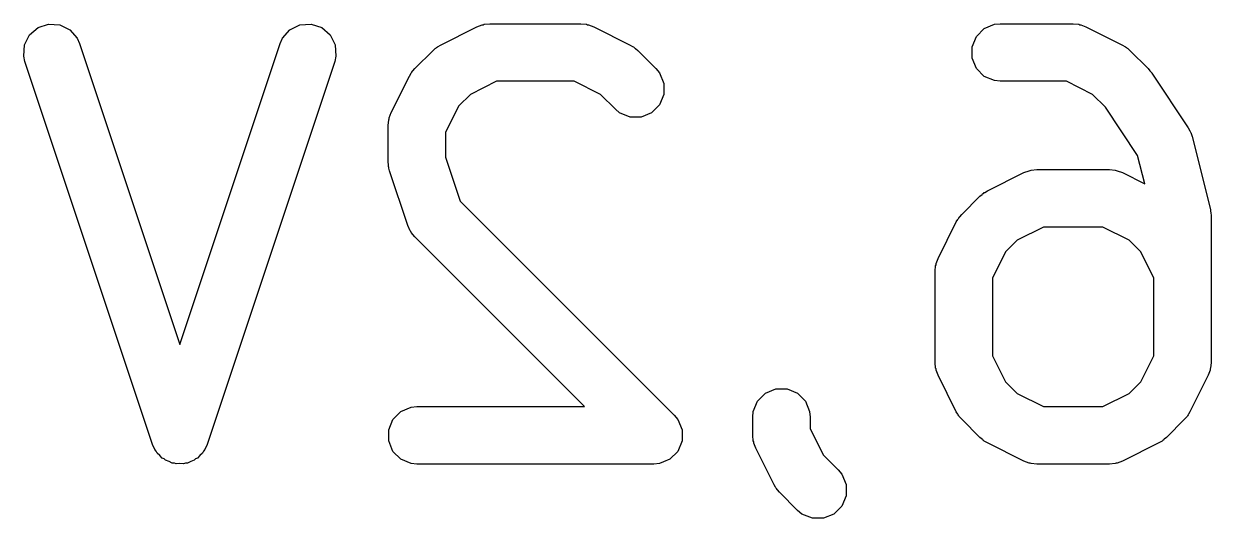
# Model space of a CAD drawing. Header units: inches. Extents: x -1.72 to 1.71, y -2.13 to 2.13.
# Drawn here: x 0.1782 to 0.3003, y -1.7115 to -1.6606 of the extents above; entities that cross this region are included whole.
import ezdxf

# ---------------------------------------------------------------- set-up
doc = ezdxf.new("R2010")
doc.units = ezdxf.units.IN
doc.header["$MEASUREMENT"] = 0
doc.layers.add('BLACK', color=250, linetype='CONTINUOUS')

msp = doc.modelspace()

# ---------------------------------------------------------------- linework, layer by layer
at = {"layer": 'BLACK', "linetype": 'CONTINUOUS'}
for p, q in [((0.17964, -1.66101), (0.18073, -1.66065)), ((0.18073, -1.66065), (0.18188, -1.66073)), ((0.18188, -1.66073), (0.18291, -1.66124)), ((0.20554, -1.66124), (0.20657, -1.66073)), ((0.20657, -1.66073), (0.20772, -1.66065)), ((0.20772, -1.66065), (0.20881, -1.66101)), ((0.22478, -1.66093), (0.22532, -1.66073)), ((0.22532, -1.66073), (0.22542, -1.66072)), ((0.22542, -1.66072), (0.22552, -1.66068)), ((0.22552, -1.66068), (0.2261, -1.66062)), ((0.2261, -1.66062), (0.23547, -1.66062)), ((0.23547, -1.66062), (0.23605, -1.66068)), ((0.23605, -1.66068), (0.23614, -1.66072)), ((0.23614, -1.66072), (0.23625, -1.66073)), ((0.23625, -1.66073), (0.23679, -1.66093)), ((0.27695, -1.66112), (0.27801, -1.66068)), ((0.27801, -1.66068), (0.27859, -1.66062)), ((0.27859, -1.66062), (0.28609, -1.66062)), ((0.28609, -1.66062), (0.28667, -1.66068)), ((0.28667, -1.66068), (0.28676, -1.66072)), ((0.28676, -1.66072), (0.28687, -1.66073)), ((0.28687, -1.66073), (0.28741, -1.66093)), ((0.17825, -1.6628), (0.17877, -1.66177)), ((0.17877, -1.66177), (0.17964, -1.66101)), ((0.18291, -1.66124), (0.18367, -1.66211)), ((0.20478, -1.66211), (0.20554, -1.66124)), ((0.20881, -1.66101), (0.20968, -1.66177)), ((0.20968, -1.66177), (0.2102, -1.6628)), ((0.22103, -1.66281), (0.22478, -1.66093)), ((0.23679, -1.66093), (0.24054, -1.66281)), ((0.27569, -1.663), (0.27614, -1.66194)), ((0.27614, -1.66194), (0.27695, -1.66112)), ((0.28741, -1.66093), (0.29116, -1.66281)), ((0.17817, -1.66394), (0.17825, -1.6628)), ((0.18367, -1.66211), (0.1839, -1.66264)), ((0.1839, -1.66264), (0.19423, -1.69361)), ((0.19423, -1.69361), (0.20455, -1.66264)), ((0.20455, -1.66264), (0.20478, -1.66211)), ((0.2102, -1.6628), (0.21028, -1.66394)), ((0.22026, -1.66336), (0.22049, -1.66318)), ((0.22049, -1.66318), (0.22054, -1.66312)), ((0.22054, -1.66312), (0.22063, -1.66306)), ((0.22063, -1.66306), (0.22071, -1.663)), ((0.22071, -1.663), (0.22078, -1.66297)), ((0.22078, -1.66297), (0.22103, -1.66281)), ((0.24054, -1.66281), (0.24079, -1.66297)), ((0.24079, -1.66297), (0.24086, -1.663)), ((0.24086, -1.663), (0.24094, -1.66306)), ((0.24094, -1.66306), (0.24103, -1.66312)), ((0.24103, -1.66312), (0.24108, -1.66318)), ((0.24108, -1.66318), (0.24131, -1.66336)), ((0.27569, -1.66415), (0.27569, -1.663)), ((0.29116, -1.66281), (0.29141, -1.66297)), ((0.29141, -1.66297), (0.29148, -1.663)), ((0.29148, -1.663), (0.29156, -1.66306)), ((0.29156, -1.66306), (0.29165, -1.66312)), ((0.29165, -1.66312), (0.2917, -1.66318)), ((0.2917, -1.66318), (0.29193, -1.66336)), ((0.1783, -1.66451), (0.17817, -1.66394)), ((0.21028, -1.66394), (0.21015, -1.66451)), ((0.21838, -1.66524), (0.22026, -1.66336)), ((0.24131, -1.66336), (0.24318, -1.66524)), ((0.27614, -1.66522), (0.27569, -1.66415)), ((0.29193, -1.66336), (0.2938, -1.66524)), ((0.19142, -1.70388), (0.1783, -1.66451)), ((0.21015, -1.66451), (0.19703, -1.70388)), ((0.21799, -1.66576), (0.21802, -1.66568)), ((0.21802, -1.66568), (0.21808, -1.6656)), ((0.21808, -1.6656), (0.21814, -1.66551)), ((0.21814, -1.66551), (0.2182, -1.66546)), ((0.2182, -1.66546), (0.21838, -1.66524)), ((0.24318, -1.66524), (0.24355, -1.66568)), ((0.24355, -1.66568), (0.24399, -1.66675)), ((0.27695, -1.66603), (0.27614, -1.66522)), ((0.2938, -1.66524), (0.2938, -1.66524)), ((0.2938, -1.66524), (0.2938, -1.66524)), ((0.2938, -1.66524), (0.29399, -1.66547)), ((0.29399, -1.66547), (0.29417, -1.66568)), ((0.29417, -1.66568), (0.29417, -1.66569)), ((0.29417, -1.66569), (0.29417, -1.66569)), ((0.21596, -1.66975), (0.21783, -1.666)), ((0.21783, -1.666), (0.21799, -1.66576)), ((0.22679, -1.66653), (0.2241, -1.66788)), ((0.23477, -1.66653), (0.22679, -1.66653)), ((0.23747, -1.66788), (0.23477, -1.66653)), ((0.24399, -1.66675), (0.24399, -1.6679)), ((0.27801, -1.66647), (0.27695, -1.66603)), ((0.27859, -1.66653), (0.27801, -1.66647)), ((0.28539, -1.66653), (0.27859, -1.66653)), ((0.28809, -1.66788), (0.28539, -1.66653)), ((0.29417, -1.66569), (0.29792, -1.67131)), ((0.2241, -1.66788), (0.2229, -1.66907)), ((0.23901, -1.66941), (0.23747, -1.66788)), ((0.24399, -1.6679), (0.24355, -1.66897)), ((0.28942, -1.66921), (0.28809, -1.66788)), ((0.2229, -1.66907), (0.22155, -1.67177)), ((0.24355, -1.66897), (0.24274, -1.66978)), ((0.29272, -1.67416), (0.28942, -1.66921)), ((0.21564, -1.67107), (0.2157, -1.6705)), ((0.2157, -1.6705), (0.21574, -1.6704)), ((0.21574, -1.6704), (0.21575, -1.67029)), ((0.21575, -1.67029), (0.21596, -1.66975)), ((0.23945, -1.66978), (0.23901, -1.66941)), ((0.24052, -1.67022), (0.23945, -1.66978)), ((0.24167, -1.67022), (0.24052, -1.67022)), ((0.24274, -1.66978), (0.24167, -1.67022)), ((0.21564, -1.67482), (0.21564, -1.67107)), ((0.22155, -1.67177), (0.22155, -1.67434)), ((0.29792, -1.67131), (0.29809, -1.67163)), ((0.29809, -1.67163), (0.29813, -1.67169)), ((0.29813, -1.67169), (0.29816, -1.67176)), ((0.29816, -1.67176), (0.29819, -1.67182)), ((0.29819, -1.67182), (0.29821, -1.67189)), ((0.29821, -1.67189), (0.29833, -1.67223)), ((0.29833, -1.67223), (0.3002, -1.67973)), ((0.29345, -1.67708), (0.29272, -1.67416)), ((0.21567, -1.67512), (0.21564, -1.67482)), ((0.21567, -1.67519), (0.21567, -1.67512)), ((0.21569, -1.6753), (0.21567, -1.67519)), ((0.2157, -1.6754), (0.21569, -1.6753)), ((0.21573, -1.67547), (0.2157, -1.6754)), ((0.22155, -1.67434), (0.22305, -1.67885)), ((0.2158, -1.67576), (0.21573, -1.67547)), ((0.21767, -1.68138), (0.2158, -1.67576)), ((0.27727, -1.67781), (0.28102, -1.67593)), ((0.28102, -1.67593), (0.28156, -1.67573)), ((0.28156, -1.67573), (0.28167, -1.67572)), ((0.28167, -1.67572), (0.28176, -1.67568)), ((0.28176, -1.67568), (0.28234, -1.67562)), ((0.28234, -1.67562), (0.28984, -1.67562)), ((0.28984, -1.67562), (0.29041, -1.67568)), ((0.29041, -1.67568), (0.29051, -1.67572)), ((0.29051, -1.67572), (0.29062, -1.67573)), ((0.29062, -1.67573), (0.29116, -1.67593)), ((0.29116, -1.67593), (0.29345, -1.67708)), ((0.27702, -1.67796), (0.27727, -1.67781)), ((0.22305, -1.67885), (0.24506, -1.70086)), ((0.27463, -1.68024), (0.2765, -1.67836)), ((0.2765, -1.67836), (0.27673, -1.67817)), ((0.27673, -1.67817), (0.27678, -1.67812)), ((0.27678, -1.67812), (0.27687, -1.67806)), ((0.27687, -1.67806), (0.27695, -1.67799)), ((0.27695, -1.67799), (0.27702, -1.67796)), ((0.27444, -1.68046), (0.27463, -1.68024)), ((0.3002, -1.67973), (0.30022, -1.67983)), ((0.30022, -1.67983), (0.30023, -1.67987)), ((0.30023, -1.67987), (0.30026, -1.68009)), ((0.30026, -1.68009), (0.30029, -1.6803)), ((0.30029, -1.6803), (0.30028, -1.68035)), ((0.21791, -1.68191), (0.21767, -1.68138)), ((0.2722, -1.68475), (0.27407, -1.681)), ((0.27407, -1.681), (0.27423, -1.68075)), ((0.27423, -1.68075), (0.27426, -1.68068)), ((0.27426, -1.68068), (0.27433, -1.6806)), ((0.27433, -1.6806), (0.27438, -1.68051)), ((0.27438, -1.68051), (0.27444, -1.68046)), ((0.28304, -1.68153), (0.28034, -1.68288)), ((0.28914, -1.68153), (0.28304, -1.68153)), ((0.29184, -1.68288), (0.28914, -1.68153)), ((0.30028, -1.68035), (0.30029, -1.68045)), ((0.30029, -1.68045), (0.30029, -1.69545)), ((0.21798, -1.68199), (0.21791, -1.68191)), ((0.21802, -1.68209), (0.21798, -1.68199)), ((0.21838, -1.68254), (0.21802, -1.68209)), ((0.23584, -1.69999), (0.21838, -1.68254)), ((0.28034, -1.68288), (0.27914, -1.68407)), ((0.29304, -1.68407), (0.29184, -1.68288)), ((0.27199, -1.68529), (0.2722, -1.68475)), ((0.27914, -1.68407), (0.27779, -1.68677)), ((0.29439, -1.68677), (0.29304, -1.68407)), ((0.27189, -1.68607), (0.27194, -1.6855)), ((0.27189, -1.69545), (0.27189, -1.68607)), ((0.27194, -1.6855), (0.27199, -1.6854)), ((0.27199, -1.6854), (0.27199, -1.68529)), ((0.27779, -1.68677), (0.27779, -1.69475)), ((0.29439, -1.69475), (0.29439, -1.68677)), ((0.27779, -1.69475), (0.27914, -1.69745)), ((0.29304, -1.69745), (0.29439, -1.69475)), ((0.27194, -1.69602), (0.27189, -1.69545)), ((0.27199, -1.69612), (0.27194, -1.69602)), ((0.27199, -1.69623), (0.27199, -1.69612)), ((0.30023, -1.69602), (0.30019, -1.69612)), ((0.30019, -1.69612), (0.30019, -1.69623)), ((0.30029, -1.69545), (0.30023, -1.69602)), ((0.2722, -1.69677), (0.27199, -1.69623)), ((0.27407, -1.70052), (0.2722, -1.69677)), ((0.29998, -1.69677), (0.2981, -1.70052)), ((0.30019, -1.69623), (0.29998, -1.69677)), ((0.25364, -1.69943), (0.25445, -1.69862)), ((0.25445, -1.69862), (0.25552, -1.69817)), ((0.25552, -1.69817), (0.25667, -1.69817)), ((0.25667, -1.69817), (0.25773, -1.69862)), ((0.25773, -1.69862), (0.25855, -1.69943)), ((0.27914, -1.69745), (0.28034, -1.69864)), ((0.28034, -1.69864), (0.28304, -1.69999)), ((0.28914, -1.69999), (0.29184, -1.69864)), ((0.29184, -1.69864), (0.29304, -1.69745)), ((0.2532, -1.70049), (0.25364, -1.69943)), ((0.25855, -1.69943), (0.25899, -1.70049)), ((0.21614, -1.70131), (0.21696, -1.70049)), ((0.21696, -1.70049), (0.21802, -1.70005)), ((0.21802, -1.70005), (0.2186, -1.69999)), ((0.2186, -1.69999), (0.23584, -1.69999)), ((0.24506, -1.70086), (0.24542, -1.70131)), ((0.25314, -1.70107), (0.2532, -1.70049)), ((0.25314, -1.70295), (0.25314, -1.70107)), ((0.25899, -1.70049), (0.25905, -1.70107)), ((0.25905, -1.70107), (0.25905, -1.70225)), ((0.27423, -1.70076), (0.27407, -1.70052)), ((0.27426, -1.70084), (0.27423, -1.70076)), ((0.27433, -1.70092), (0.27426, -1.70084)), ((0.27438, -1.70101), (0.27433, -1.70092)), ((0.27444, -1.70106), (0.27438, -1.70101)), ((0.27463, -1.70128), (0.27444, -1.70106)), ((0.28304, -1.69999), (0.28914, -1.69999)), ((0.29774, -1.70106), (0.29755, -1.70128)), ((0.2978, -1.70101), (0.29774, -1.70106)), ((0.29785, -1.70092), (0.2978, -1.70101)), ((0.29792, -1.70084), (0.29785, -1.70092)), ((0.29795, -1.70076), (0.29792, -1.70084)), ((0.2981, -1.70052), (0.29795, -1.70076)), ((0.2157, -1.70237), (0.21614, -1.70131)), ((0.24542, -1.70131), (0.24587, -1.70237)), ((0.25905, -1.70225), (0.26039, -1.70495)), ((0.2765, -1.70316), (0.27463, -1.70128)), ((0.29755, -1.70128), (0.29568, -1.70316)), ((0.2157, -1.70352), (0.2157, -1.70237)), ((0.21614, -1.70459), (0.2157, -1.70352)), ((0.24587, -1.70352), (0.24542, -1.70459)), ((0.24587, -1.70237), (0.24587, -1.70352)), ((0.2532, -1.70352), (0.25314, -1.70295)), ((0.25324, -1.70362), (0.2532, -1.70352)), ((0.27673, -1.70334), (0.2765, -1.70316)), ((0.27678, -1.7034), (0.27673, -1.70334)), ((0.27687, -1.70346), (0.27678, -1.7034)), ((0.27695, -1.70353), (0.27687, -1.70346)), ((0.27702, -1.70356), (0.27695, -1.70353)), ((0.29523, -1.70353), (0.29516, -1.70356)), ((0.29531, -1.70346), (0.29523, -1.70353)), ((0.2954, -1.7034), (0.29531, -1.70346)), ((0.29545, -1.70334), (0.2954, -1.7034)), ((0.29568, -1.70316), (0.29545, -1.70334)), ((0.19166, -1.70441), (0.19142, -1.70388)), ((0.1918, -1.70457), (0.19166, -1.70441)), ((0.19189, -1.70476), (0.1918, -1.70457)), ((0.19217, -1.705), (0.19189, -1.70476)), ((0.19656, -1.70476), (0.19628, -1.705)), ((0.19665, -1.70457), (0.19656, -1.70476)), ((0.19679, -1.70441), (0.19665, -1.70457)), ((0.19703, -1.70388), (0.19679, -1.70441)), ((0.21696, -1.7054), (0.21614, -1.70459)), ((0.24542, -1.70459), (0.24461, -1.7054)), ((0.25325, -1.70373), (0.25324, -1.70362)), ((0.25345, -1.70427), (0.25325, -1.70373)), ((0.25533, -1.70802), (0.25345, -1.70427)), ((0.27727, -1.70371), (0.27702, -1.70356)), ((0.28102, -1.70559), (0.27727, -1.70371)), ((0.29491, -1.70371), (0.29116, -1.70559)), ((0.29516, -1.70356), (0.29491, -1.70371)), ((0.19242, -1.70528), (0.19217, -1.705)), ((0.1926, -1.70537), (0.19242, -1.70528)), ((0.19276, -1.70551), (0.1926, -1.70537)), ((0.19311, -1.70563), (0.19276, -1.70551)), ((0.19345, -1.70579), (0.19311, -1.70563)), ((0.19366, -1.70581), (0.19345, -1.70579)), ((0.19386, -1.70588), (0.19366, -1.70581)), ((0.19423, -1.70585), (0.19386, -1.70588)), ((0.19459, -1.70588), (0.19423, -1.70585)), ((0.1948, -1.70581), (0.19459, -1.70588)), ((0.19501, -1.70579), (0.1948, -1.70581)), ((0.19534, -1.70563), (0.19501, -1.70579)), ((0.19569, -1.70551), (0.19534, -1.70563)), ((0.19585, -1.70537), (0.19569, -1.70551)), ((0.19604, -1.70528), (0.19585, -1.70537)), ((0.19628, -1.705), (0.19604, -1.70528)), ((0.21802, -1.70584), (0.21696, -1.7054)), ((0.2186, -1.7059), (0.21802, -1.70584)), ((0.24297, -1.7059), (0.2186, -1.7059)), ((0.24355, -1.70584), (0.24297, -1.7059)), ((0.24395, -1.70567), (0.24355, -1.70584)), ((0.24461, -1.7054), (0.24395, -1.70567)), ((0.26039, -1.70495), (0.26193, -1.70648)), ((0.28156, -1.70579), (0.28102, -1.70559)), ((0.28167, -1.7058), (0.28156, -1.70579)), ((0.28176, -1.70584), (0.28167, -1.7058)), ((0.28234, -1.7059), (0.28176, -1.70584)), ((0.28984, -1.7059), (0.28234, -1.7059)), ((0.29041, -1.70584), (0.28984, -1.7059)), ((0.29051, -1.7058), (0.29041, -1.70584)), ((0.29062, -1.70579), (0.29051, -1.7058)), ((0.29116, -1.70559), (0.29062, -1.70579)), ((0.26193, -1.70648), (0.2623, -1.70693)), ((0.2623, -1.70693), (0.26274, -1.70799)), ((0.25548, -1.70826), (0.25533, -1.70802)), ((0.25551, -1.70834), (0.25548, -1.70826)), ((0.25558, -1.70842), (0.25551, -1.70834)), ((0.25564, -1.70851), (0.25558, -1.70842)), ((0.26274, -1.70799), (0.26274, -1.70915)), ((0.25569, -1.70856), (0.25564, -1.70851)), ((0.25588, -1.70878), (0.25569, -1.70856)), ((0.25775, -1.71066), (0.25588, -1.70878)), ((0.26274, -1.70915), (0.2623, -1.71021)), ((0.2582, -1.71103), (0.25775, -1.71066)), ((0.2623, -1.71021), (0.26148, -1.71103)), ((0.25927, -1.71147), (0.2582, -1.71103)), ((0.26042, -1.71147), (0.25927, -1.71147)), ((0.26148, -1.71103), (0.26042, -1.71147))]:
    msp.add_line(p, q, dxfattribs=at)

doc.saveas('drawing.dxf')
